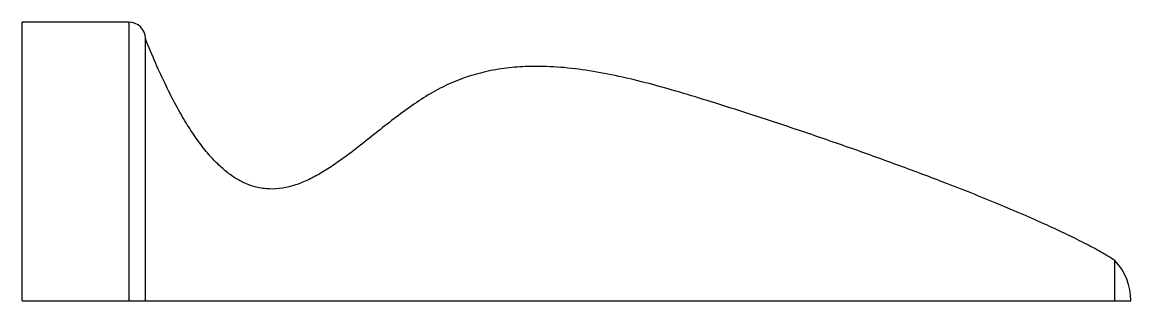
# Model space of a CAD drawing. Header units: inches. Extents: x -1.6 to 1.78, y 0 to 0.85.
import ezdxf

# ---------------------------------------------------------------- set-up
doc = ezdxf.new("R2010")
doc.units = ezdxf.units.IN
doc.header["$MEASUREMENT"] = 0

msp = doc.modelspace()

# ---------------------------------------------------------------- linework, layer by layer
at = {"color": 7, "linetype": 'Continuous', "lineweight": 25}
for p, q in [((-1.2723, 0.85), (-1.5973, 0.85)), ((-1.5973, 0), (-1.5973, 0.85)), ((-1.2223, 0), (-1.2223, 0.8)), ((1.7293, 0), (1.7293, 0.1231)), ((-1.5973, 0), (-1.2223, 0)), ((1.7293, 0), (1.7777, 0))]:
    msp.add_line(p, q, dxfattribs=at)
at = {"color": 8, "linetype": 'Continuous', "lineweight": 25}
msp.add_line((-1.2723, 0.85), (-1.2723, 0), dxfattribs=at)
at = {"color": 7, "linetype": 'Continuous', "lineweight": 25}
for centre, radius, end in [((-1.2723, 0.8), 0.05, 90), ((1.5973, 0), 0.1805, 42.989)]:
    msp.add_arc(centre, radius, 0, end, dxfattribs=at)
for points, knots in [([(1.7293, 0.1231), (1.7152, 0.1317), (1.6848, 0.1505), (1.634, 0.1775), (1.576, 0.2063), (1.511, 0.2364), (1.44, 0.2677), (1.3635, 0.2998), (1.2822, 0.3327), (1.1795, 0.3727), (1.055, 0.4193), (0.9088, 0.4717), (0.7595, 0.5231), (0.6268, 0.5669), (0.5124, 0.6034), (0.4172, 0.6328), (0.3237, 0.6596), (0.2319, 0.6826), (0.1419, 0.7005), (0.0538, 0.7123), (-0.0263, 0.7163), (-0.0985, 0.7133), (-0.1631, 0.7047), (-0.2262, 0.6895), (-0.2878, 0.6672), (-0.3471, 0.6372), (-0.4041, 0.6008), (-0.4592, 0.5603), (-0.5133, 0.5178), (-0.5622, 0.4786), (-0.6065, 0.4443), (-0.6462, 0.4157), (-0.6856, 0.3902), (-0.725, 0.3689), (-0.7646, 0.3527), (-0.8045, 0.3426), (-0.8448, 0.3398), (-0.8819, 0.3449), (-0.9155, 0.3563), (-0.946, 0.3721), (-0.9766, 0.3938), (-1.0074, 0.4219), (-1.0385, 0.4566), (-1.0692, 0.4974), (-1.0997, 0.5444), (-1.1301, 0.5975), (-1.1608, 0.658), (-1.1921, 0.7261), (-1.2119, 0.7746), (-1.2223, 0.8)], [0, 0, 0, 0, 0.014569, 0.031487, 0.050573, 0.071639, 0.094486, 0.118913, 0.144717, 0.171692, 0.215953, 0.261794, 0.308408, 0.354988, 0.384834, 0.414124, 0.442719, 0.470512, 0.497434, 0.52347, 0.548683, 0.567981, 0.587007, 0.605946, 0.625039, 0.644571, 0.664326, 0.684493, 0.704789, 0.724872, 0.739725, 0.754107, 0.7679, 0.781035, 0.793513, 0.805449, 0.817104, 0.828915, 0.838187, 0.848143, 0.859055, 0.871185, 0.88477, 0.900027, 0.916122, 0.934029, 0.95389, 0.975838, 1, 1, 1, 1]), ([(-1.2223, 0), (-0.8915, 0), (-0.454, 0), (0.6522, 0), (1.536, 0), (1.7293, 0)], [0, 0, 0, 0, 0.341454, 0.601246, 1, 1, 1, 1])]:
    msp.add_open_spline(points, degree=3, knots=knots, dxfattribs=at)

doc.saveas('drawing.dxf')
